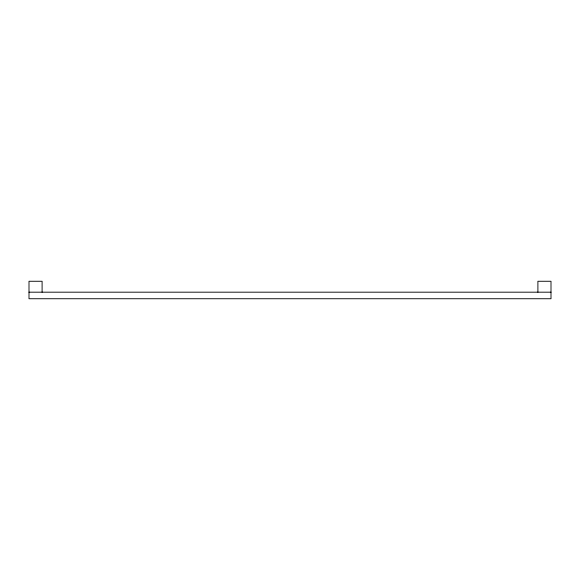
<?xml version="1.0" encoding="UTF-8"?>
<svg xmlns="http://www.w3.org/2000/svg" width="580" height="580" viewBox="0 0 580 580"><rect width="100%" height="100%" fill="white"/><g stroke="black" fill="none" stroke-linecap="round" stroke-linejoin="round"><path stroke-width="0.87" d="M29 292.182L551 292.182M537.899 292.182L537.899 281.264L551 281.264L551 298.736L29 298.736L29 281.264L42.101 281.264L42.101 292.182"/></g></svg>
